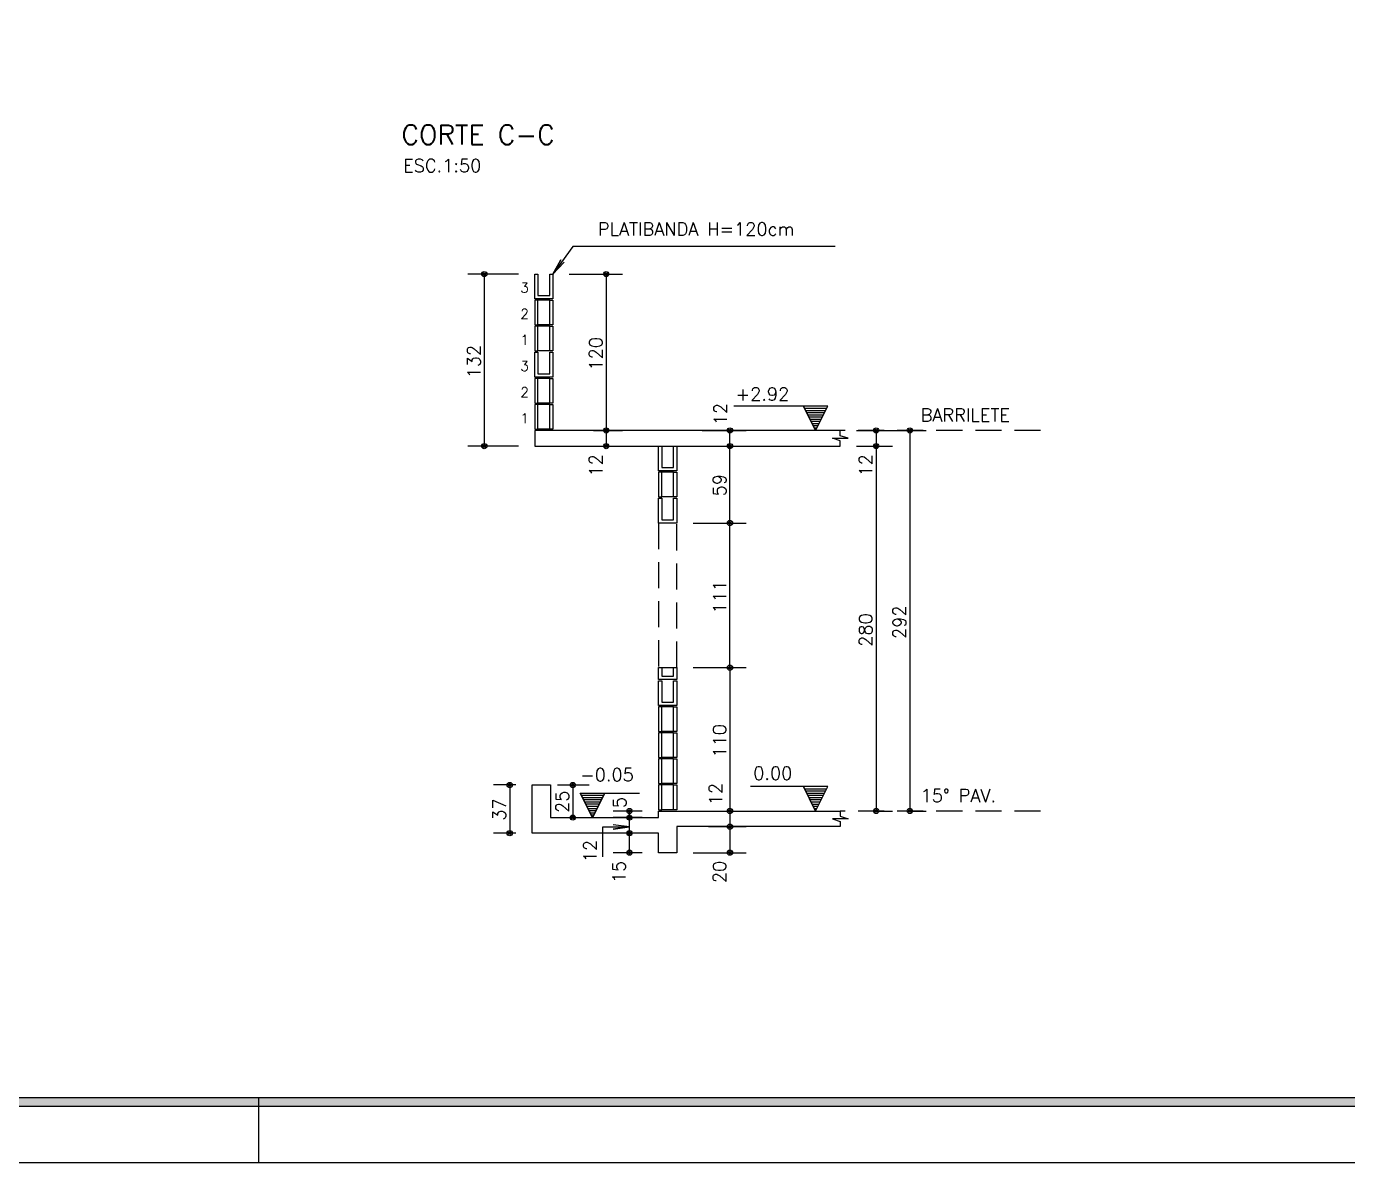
# Model space of a CAD drawing. Extents: x 182 to 6127, y -1204 to 3001.
# Drawn here: x 4099 to 5113, y -1204 to -332 of the extents above; entities that cross this region are included whole.
import ezdxf

# ---------------------------------------------------------------- set-up
doc = ezdxf.new("R2010")
doc.units = 0
doc.header["$LTSCALE"] = 100
doc.header["$MEASUREMENT"] = 0
doc.linetypes.add('ESTILO_TQS_0002', pattern=[0.3, 0.2, -0.1])
doc.layers.get('0').update_dxf_attribs({"color": 245, "linetype": 'CONTINUOUS'})
for name, color, linetype in [('01', 7, 'CONTINUOUS'), ('16', 5, 'CONTINUOUS'), ('210', 7, 'ESTILO_TQS_0002'), ('212', 3, 'CONTINUOUS'), ('221', 102, 'CONTINUOUS'), ('248', 5, 'CONTINUOUS'), ('30', 7, 'CONTINUOUS')]:
    doc.layers.add(name, color=color, linetype=linetype)
doc.styles.get("Standard").update_dxf_attribs({"font": 'ROMANS.SHX'})

# ---------------------------------------------------------------- blocks, each defined once
blk = doc.blocks.new('CANALETA14X19TOPO')
at = {"layer": '212'}
blk.add_lwpolyline([(14, 0), (14, 19), (11.5, 19), (11.5, 2.5), (2.5, 2.5), (2.5, 19), (0, 19), (0, 0), (14, 0)], dxfattribs=at)
blk = doc.blocks.new('BLOCO14X19TOPO')
at = {"layer": '248'}
for p, q in [((2.5, 19), (11.5, 19)), ((2.5, 0), (11.5, 0))]:
    blk.add_line(p, q, dxfattribs=at)
for points in [[(2.5, 0), (2.5, 19), (0, 19), (0, 0), (2.5, 0)], [(11.5, 0), (11.5, 19), (14, 19), (14, 0), (11.5, 0)]]:
    blk.add_lwpolyline(points, dxfattribs=at)

msp = doc.modelspace()

# ---------------------------------------------------------------- linework, layer by layer
for p, q in [((4713.587739, -623.77441), (4641.587754, -623.77441)), ((4704.212739, -642.524419), (4694.837721, -623.77441)), ((4695.67382, -625.446624), (4712.751677, -625.446624)), ((4696.509918, -627.118785), (4711.915579, -627.118785)), ((4704.212739, -642.524419), (4713.587739, -623.77441)), ((4697.346016, -628.790981), (4711.079516, -628.790981)), ((4698.182079, -630.463142), (4710.243418, -630.463142)), ((4699.018177, -632.135302), (4709.40732, -632.135338)), ((4699.854275, -633.807499), (4708.571257, -633.807499)), ((4700.690373, -635.479704), (4707.735159, -635.479668)), ((4701.526471, -637.151909), (4706.899061, -637.151865)), ((4702.362569, -638.82407), (4706.062963, -638.82407)), ((4703.198632, -640.496231), (4705.226847, -640.496231)), ((4523.646589, -920.77441), (4569.192475, -920.77441)), ((4523.646589, -920.77441), (4533.021589, -939.524419)), ((4524.482651, -922.446624), (4541.560509, -922.446624)), ((4533.021589, -939.524419), (4542.396607, -920.77441)), ((4713.587739, -915.77441), (4654.170591, -915.77441)), ((4704.212739, -934.524419), (4694.837721, -915.77441)), ((4695.67382, -917.446624), (4712.751677, -917.446624)), ((4696.509918, -919.118785), (4711.915579, -919.118785)), ((4697.346016, -920.790981), (4711.079516, -920.790981)), ((4698.182079, -922.463142), (4710.243418, -922.463142)), ((4704.212739, -934.524419), (4713.587739, -915.77441)), ((4525.31875, -924.118785), (4540.72441, -924.118785)), ((4526.154812, -925.790981), (4539.888312, -925.790981)), ((4526.99091, -927.463142), (4539.05225, -927.463142)), ((4527.827008, -929.135338), (4538.216152, -929.135302)), ((4528.663071, -930.807499), (4537.380053, -930.807499)), ((4529.499169, -932.479668), (4536.543955, -932.479704)), ((4699.018177, -924.135302), (4709.40732, -924.135338)), ((4699.854275, -925.807499), (4708.571257, -925.807499)), ((4700.690373, -927.479704), (4707.735159, -927.479668)), ((4701.526471, -929.151909), (4706.899061, -929.151865)), ((4702.362569, -930.82407), (4706.062963, -930.82407)), ((4703.198632, -932.496231), (4705.226847, -932.496231)), ((4530.335267, -934.151865), (4535.707857, -934.151909)), ((4531.171365, -935.82407), (4534.871759, -935.82407)), ((4532.007481, -937.496231), (4534.035696, -937.496231)), ((4276.530458, -1154.290025), (4276.530458, -1204.290025))]:
    msp.add_line(p, q)
for points in [[(181.530458, -1204.290025), (6126.530458, -1204.290025), (6126.530458, 3000.709975), (181.530458, 3000.709975), (181.530458, -1204.290025)], [(6076.530458, -1154.290025), (6076.530458, -1161.290025), (299.530458, -1161.290025), (299.530458, 2957.709975), (6076.530458, 2957.709975), (6076.530458, 2950.709975), (306.530458, 2950.709975), (306.530458, -1154.290025), (6076.530458, -1154.290025)], [(306.530458, -1154.290025), (6076.530458, -1154.290025), (6076.530458, 2950.709975), (306.530458, 2950.709975), (306.530458, -1154.290025)], [(4694.837721, -623.77441), (4704.212739, -642.524419), (4713.587739, -623.77441), (4694.837721, -623.77441)], [(4542.396607, -920.77441), (4533.021589, -939.524419), (4523.646589, -920.77441), (4542.396607, -920.77441)], [(4694.837721, -915.77441), (4704.212739, -934.524419), (4713.587739, -915.77441), (4694.837721, -915.77441)]]:
    msp.add_lwpolyline(points)
for points in [[(6076.530458, -1161.290025), (299.530458, -1161.290025), (306.530458, -1154.290025)], [(6076.530458, -1161.290025), (306.530458, -1154.290025), (6076.530458, -1154.290025)]]:
    msp.add_solid(points)
at = {"layer": '01'}
for points in [[(4723.125487, -642.524419), (4488.655553, -642.524419), (4488.655553, -654.524419), (4597.655546, -654.524419), (4723.125487, -654.524419), (4723.125487, -650.524411), (4717.125487, -648.524419), (4729.125487, -648.524419), (4723.125487, -646.524415), (4723.125487, -642.524419)], [(4597.655546, -946.524419), (4597.655546, -966.524419), (4583.655546, -966.524419), (4583.655546, -951.524419), (4486.655553, -951.524419), (4486.655553, -914.524419), (4500.655554, -914.524419), (4500.655554, -939.524419), (4583.655546, -939.524419), (4583.655546, -934.524419), (4597.655546, -934.524419), (4597.655546, -934.524419), (4723.125487, -934.524419), (4723.125487, -938.524415), (4729.125487, -940.524419), (4717.125487, -940.524419), (4723.125487, -942.524411), (4723.125487, -946.524419), (4597.655546, -946.524419)]]:
    msp.add_lwpolyline(points, dxfattribs=at)
at = {"layer": '210'}
for p, q in [((4876.875973, -642.524419), (4723.125487, -642.524419)), ((4876.875973, -934.524419), (4723.125487, -934.524419))]:
    msp.add_line(p, q, dxfattribs=at)
msp.add_lwpolyline([(4597.655546, -713.524419), (4583.655546, -713.524419), (4583.655546, -824.524419), (4597.655546, -824.524419), (4597.655546, -713.524419)], dxfattribs=at)
at = {"layer": '212'}
msp.add_lwpolyline([(4583.655546, -833.524419), (4583.655546, -824.524419), (4586.155546, -824.524419), (4586.155546, -831.024419), (4595.155546, -831.024419), (4595.155546, -824.524419), (4597.655546, -824.524419), (4597.655546, -833.524419), (4583.655546, -833.524419)], dxfattribs=at)
at = {"layer": '221', "color": 11, "linetype": 'Continuous'}
for p, q in [((4476.155553, -522.524419), (4437.43262, -522.524419)), ((4449.93262, -522.524419), (4449.93262, -654.524419)), ((4515.155553, -522.524419), (4556.051349, -522.524419)), ((4543.551349, -522.524419), (4543.551349, -642.524419)), ((4533.832328, -642.524419), (4556.051349, -642.524419)), ((4541.823919, -642.524419), (4556.051349, -642.524419)), ((4543.551349, -642.524419), (4543.551349, -654.524419)), ((4617.222044, -642.524419), (4650.999782, -642.524419)), ((4638.499782, -654.524419), (4638.499782, -642.524419)), ((4735.625487, -642.524419), (4763.166318, -642.524419)), ((4748.125487, -642.524419), (4789.092366, -642.524419)), ((4750.666318, -642.524419), (4750.666318, -654.524419)), ((4776.592366, -642.524419), (4776.592366, -934.524419)), ((4476.155553, -654.524419), (4437.43262, -654.524419)), ((4536.097485, -654.524419), (4556.051349, -654.524419)), ((4610.155546, -654.524419), (4650.999782, -654.524419)), ((4622.655546, -654.524419), (4650.999782, -654.524419)), ((4638.499782, -713.524419), (4638.499782, -654.524419)), ((4735.625487, -654.524419), (4763.166318, -654.524419)), ((4735.625487, -654.524419), (4763.166318, -654.524419)), ((4750.666318, -654.524419), (4750.666318, -934.524419)), ((4610.155546, -713.524419), (4650.999782, -713.524419)), ((4610.155546, -713.524419), (4650.999782, -713.524419)), ((4638.499782, -824.524419), (4638.499782, -713.524419)), ((4610.155546, -824.524419), (4650.999782, -824.524419)), ((4610.155546, -824.524419), (4650.999782, -824.524419)), ((4638.499782, -824.524419), (4638.499782, -934.524419)), ((4474.155553, -914.524419), (4456.939773, -914.524419)), ((4469.439773, -914.524419), (4469.439773, -951.524419)), ((4506.155553, -914.524419), (4530.374418, -914.524419)), ((4517.874418, -914.524419), (4517.874418, -939.524419)), ((4513.155554, -939.524419), (4530.374418, -939.524419)), ((4571.155546, -934.524419), (4548.841737, -934.524419)), ((4571.155546, -939.524419), (4548.841737, -939.524419)), ((4571.155546, -939.524419), (4548.841737, -939.524419)), ((4561.341737, -939.524419), (4561.341737, -934.524419)), ((4561.341737, -951.524419), (4561.341737, -939.524419)), ((4635.659205, -934.524419), (4650.999782, -934.524419)), ((4635.659205, -934.524419), (4650.999782, -934.524419)), ((4638.499782, -934.524419), (4638.499782, -946.524419)), ((4752.203913, -934.524419), (4763.166318, -934.524419)), ((4775.666318, -934.524419), (4789.092366, -934.524419)), ((4474.155553, -951.524419), (4456.939773, -951.524419)), ((4571.155546, -951.524419), (4548.841737, -951.524419)), ((4571.155546, -951.524419), (4548.841737, -951.524419)), ((4561.341737, -966.524419), (4561.341737, -951.524419)), ((4622.148874, -946.524419), (4650.999782, -946.524419)), ((4622.148874, -946.524419), (4650.999782, -946.524419)), ((4638.499782, -946.524419), (4638.499782, -966.524419)), ((4571.155546, -966.524419), (4548.841737, -966.524419)), ((4610.155546, -966.524419), (4650.999782, -966.524419))]:
    msp.add_line(p, q, dxfattribs=at)
for points in [[(4719.201897, -501.370384), (4517.970432, -501.370384), (4502.655553, -522.524419), (4508.601507, -511.529164), (4502.655553, -522.524419), (4511.244685, -513.442745)], [(4540.906758, -969.778139), (4540.906758, -946.754031), (4561.341737, -946.754031), (4548.948677, -948.385608), (4561.341737, -946.754031), (4548.948677, -945.122453)]]:
    msp.add_lwpolyline(points, dxfattribs=at)
for centre, radius in [((4449.93262, -522.524419), 2), ((4449.93262, -522.524419), 1), ((4543.551349, -522.524419), 2), ((4543.551349, -522.524419), 1), ((4543.551349, -642.524419), 2), ((4543.551349, -642.524419), 2), ((4543.551349, -642.524419), 1), ((4543.551349, -642.524419), 1), ((4638.499782, -642.524419), 2), ((4638.499782, -642.524419), 1), ((4750.666318, -642.524419), 2), ((4750.666318, -642.524419), 1), ((4776.592366, -642.524419), 2), ((4776.592366, -642.524419), 1), ((4449.93262, -654.524419), 2), ((4449.93262, -654.524419), 1), ((4543.551349, -654.524419), 2), ((4543.551349, -654.524419), 1), ((4638.499782, -654.524419), 2), ((4638.499782, -654.524419), 2), ((4638.499782, -654.524419), 1), ((4638.499782, -654.524419), 1), ((4750.666318, -654.524419), 2), ((4750.666318, -654.524419), 2), ((4750.666318, -654.524419), 1), ((4750.666318, -654.524419), 1), ((4638.499782, -713.524419), 2), ((4638.499782, -713.524419), 2), ((4638.499782, -713.524419), 1), ((4638.499782, -713.524419), 1), ((4638.499782, -824.524419), 2), ((4638.499782, -824.524419), 2), ((4638.499782, -824.524419), 1), ((4638.499782, -824.524419), 1), ((4469.439773, -914.524419), 2), ((4517.874418, -914.524419), 2), ((4469.439773, -914.524419), 1), ((4517.874418, -914.524419), 1), ((4561.341737, -934.524419), 2), ((4638.499782, -934.524419), 2), ((4638.499782, -934.524419), 2), ((4750.666318, -934.524419), 2), ((4776.592366, -934.524419), 2), ((4517.874418, -939.524419), 2), ((4517.874418, -939.524419), 1), ((4561.341737, -939.524419), 2), ((4561.341737, -939.524419), 2), ((4561.341737, -934.524419), 1), ((4561.341737, -939.524419), 1), ((4561.341737, -939.524419), 1), ((4638.499782, -934.524419), 1), ((4638.499782, -934.524419), 1), ((4750.666318, -934.524419), 1), ((4776.592366, -934.524419), 1), ((4469.439773, -951.524419), 2), ((4469.439773, -951.524419), 1), ((4561.341737, -951.524419), 2), ((4561.341737, -951.524419), 2), ((4561.341737, -951.524419), 1), ((4561.341737, -951.524419), 1), ((4638.499782, -946.524419), 2), ((4638.499782, -946.524419), 2), ((4638.499782, -946.524419), 1), ((4638.499782, -946.524419), 1), ((4561.341737, -966.524419), 2), ((4561.341737, -966.524419), 1), ((4638.499782, -966.524419), 2), ((4638.499782, -966.524419), 1)]:
    msp.add_circle(centre, radius, dxfattribs=at)
at = {"layer": '30'}
for points in [[(4723.125487, -642.524419), (4488.655553, -642.524419), (4488.655553, -654.524419), (4597.655546, -654.524419), (4723.125487, -654.524419), (4723.125487, -650.524411), (4717.125487, -648.524419), (4729.125487, -648.524419), (4723.125487, -646.524415), (4723.125487, -642.524419)], [(4597.655546, -946.524419), (4597.655546, -966.524419), (4583.655546, -966.524419), (4583.655546, -951.524419), (4486.655553, -951.524419), (4486.655553, -914.524419), (4500.655554, -914.524419), (4500.655554, -939.524419), (4583.655546, -939.524419), (4583.655546, -934.524419), (4597.655546, -934.524419), (4597.655546, -934.524419), (4723.125487, -934.524419), (4723.125487, -938.524415), (4729.125487, -940.524419), (4717.125487, -940.524419), (4723.125487, -942.524411), (4723.125487, -946.524419), (4597.655546, -946.524419)]]:
    msp.add_lwpolyline(points, dxfattribs=at)

# ---------------------------------------------------------------- block references
at = {"layer": '212', "xscale": -1, "rotation": 360}
for p in [(4502.655553, -541.524419), (4502.655553, -601.524419), (4597.655546, -673.524419), (4597.655546, -713.524419), (4597.655546, -853.524419)]:
    msp.add_blockref('CANALETA14X19TOPO', p, dxfattribs=at)
at = {"layer": '248', "xscale": -1, "rotation": 360}
for p in [(4502.655553, -561.524419), (4502.655553, -581.524419), (4502.655553, -621.524419), (4502.655553, -641.524419), (4597.655546, -693.524419), (4597.655546, -873.524419), (4597.655546, -893.524419), (4597.655546, -913.524419), (4597.655546, -933.524419)]:
    msp.add_blockref('BLOCO14X19TOPO', p, dxfattribs=at)

# ---------------------------------------------------------------- texts
for s, height, p in [('ESC.1:50', 10, (4387.654144, -444.239174)), ('3', 7.5, (4477.661162, -536.730346)), ('2', 7.5, (4477.661162, -556.730346)), ('1', 7.5, (4477.661162, -576.730346)), ('3', 7.5, (4477.661162, -596.889738)), ('2', 7.5, (4477.661162, -616.889738)), ('+2.92', 10, (4642.885235, -619.601647)), ('1', 7.5, (4477.661162, -636.889738)), ('-0.05', 10, (4523.567676, -911.702781)), ('0.00', 10, (4656.375399, -910.51743))]:
    msp.add_text(s, height=height).set_placement(p)
at = {"layer": '16'}
msp.add_text('CORTE C-C', height=15, dxfattribs=at).set_placement((4386.388423, -423.111678))
at = {"layer": '221', "color": 11, "linetype": 'Continuous'}
msp.add_text('PLATIBANDA H=120cm', height=10, dxfattribs=at).set_placement((4537.087602, -492.983496))
for s, p in [('120', (4540.551349, -596.524419)), ('132', (4446.93262, -602.524419)), ('12', (4636.168181, -638.591228)), ('12', (4540.551349, -677.857749)), ('12', (4747.666318, -677.857749)), ('59', (4635.499782, -693.024419)), ('111', (4635.499782, -783.024419)), ('292', (4773.592366, -802.524419)), ('280', (4747.666318, -808.524419)), ('110', (4635.499782, -893.524419)), ('25', (4514.874418, -936.024419)), ('12', (4632.440975, -930.11841)), ('37', (4466.439773, -942.024419)), ('5', (4558.75094, -932.310661)), ('12', (4536.153039, -973.838109)), ('15', (4558.341737, -989.857749)), ('20', (4635.499782, -989.857749))]:
    msp.add_text(s, height=10, rotation=90, dxfattribs=at).set_placement(p)
at = {"layer": '221'}
for s, p in [('BARRILETE', (4784.850228, -635.654635)), ('15%%d PAV.', (4784.850228, -927.654635))]:
    msp.add_text(s, height=10, dxfattribs=at).set_placement(p)

doc.saveas('drawing.dxf')
